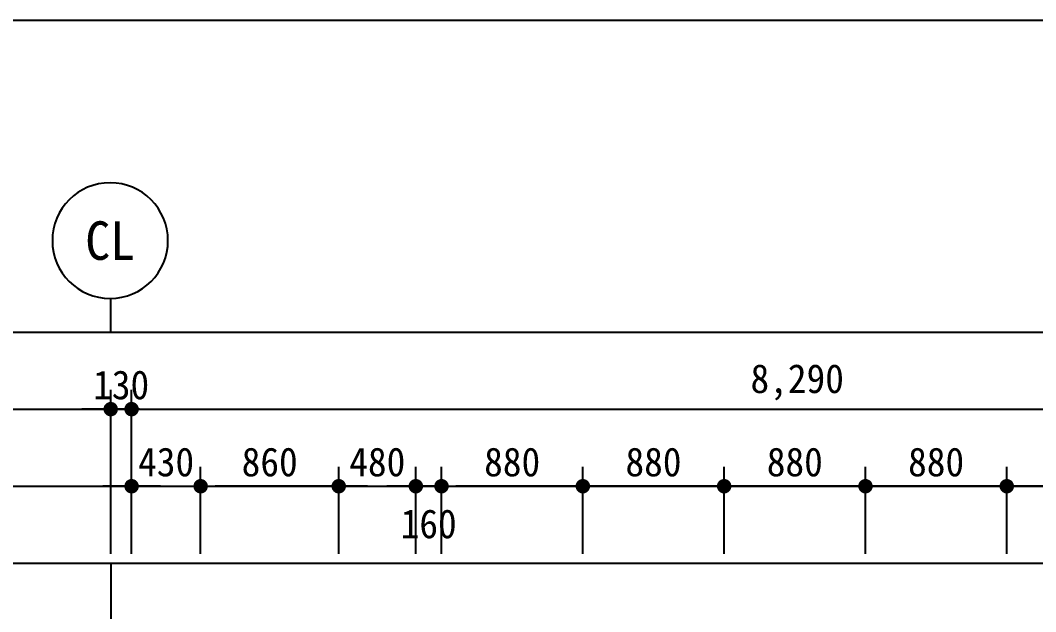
# Model space of a CAD drawing. Header units: millimetres. Extents: x -423835 to -174325, y -1379898 to -1311126.
# Drawn here: x -251525 to -245202, y -1375415 to -1371732 of the extents above; entities that cross this region are included whole.
import ezdxf
from ezdxf.enums import TextEntityAlignment as Align

# ---------------------------------------------------------------- set-up
doc = ezdxf.new("R2010")
doc.units = ezdxf.units.MM
doc.header["$LTSCALE"] = 100
doc.header["$MEASUREMENT"] = 0
doc.header["$PDSIZE"] = -10
doc.layers.get('0').update_dxf_attribs({"linetype": 'CONTINUOUS'})
doc.layers.get('Defpoints').update_dxf_attribs({"color": 153, "linetype": 'CONTINUOUS'})
doc.layers.add('A-AXIS-BUBL', color=7, linetype='CONTINUOUS', lineweight=25)
doc.layers.add('A-XXXX-TXT2', color=3, linetype='CONTINUOUS', lineweight=25)
doc.layers.add('A-DIMS', color=7, linetype='CONTINUOUS')
doc.layers.add('AA-AXIS-LINE-1', color=1, linetype='CONTINUOUS')
doc.styles.add('HY울릉도L', font='')
doc.styles.add('돋움체', font='')
doc.styles.get('HY울릉도L').set_extended_font_data('HYwulM')
doc.styles.get('돋움체').set_extended_font_data('DotumChe')
doc.dimstyles.new('CDIM', dxfattribs={"dimtxt": 3, "dimasz": 1.5, "dimexe": 2, "dimexo": 1, "dimgap": 1, "dimtad": 1, "dimdec": 0, "dimrnd": 0.5, "dimzin": 0, "dimdsep": 32, "dimlunit": 6, "dimtxsty": 'HY울릉도L', "dimblk1": '_CIDOT', "dimblk2": '_CIDOT', "dimsah": 1, "dimcen": 5.5, "dimclrd": 2, "dimclre": 2, "dimclrt": 7, "dimadec": 0, "dimazin": 0, "dimtfac": 1, "dimtdec": 0, "dimtix": 1, "dimtmove": 2, "dimatfit": 1, "dimldrblk": '_CIDOT', "dimfxl": 1, "dimtolj": 1, "dimtzin": 0, "dimlwd": -1, "dimarcsym": 0})

# ---------------------------------------------------------------- blocks, each defined once
blk = doc.blocks.new('A$C028158C4')
at = {"layer": 'A-AXIS-BUBL', "ltscale": 0.2}
blk.add_line((0, 0), (0, 175.2), dxfattribs=at)
blk.add_circle((2.9, 475.4), 300.3, dxfattribs=at)
blk = doc.blocks.new('_CIDOT')
at = {"color": 0, "linetype": 'ByBlock'}
blk.add_line((2, 0), (-1, 0), dxfattribs=at)
at = {"color": 0, "linetype": 'ByBlock', "const_width": 0.5}
blk.add_lwpolyline([(-0.25, 0, 1), (0.25, 0, 1)], format="xyb", close=True, dxfattribs=at)
blk = doc.blocks.new('*D728')
at = {"layer": 'A-DIMS', "lineweight": -2, "transparency": 16777216}
for p, q in [((-250831.7, -1374973.9), (-250831.7, -1374033.9)), ((-242541.7, -1375053.9), (-242541.7, -1374033.9))]:
    blk.add_line(p, q, dxfattribs=at)
at = {"layer": 'A-DIMS', "transparency": 16777216}
blk.add_line((-250741.7, -1374153.9), (-242631.7, -1374153.9), dxfattribs=at)
at = {"layer": 'Defpoints', "color": 0, "transparency": 16777216}
for p in [(-242541.7, -1374153.9), (-250831.7, -1375033.9), (-242541.7, -1375113.9)]:
    blk.add_point(p, dxfattribs=at)
at = {"layer": 'A-DIMS', "transparency": 16777216, "xscale": 90, "yscale": 90, "zscale": 90, "rotation": 180}
blk.add_blockref('_CIDOT', (-250831.7, -1374153.9), dxfattribs=at)
at = {"layer": 'A-DIMS', "transparency": 16777216, "xscale": 90, "yscale": 90, "zscale": 90}
blk.add_blockref('_CIDOT', (-242541.7, -1374153.9), dxfattribs=at)
at = {"layer": 'A-DIMS', "color": 3, "transparency": 16777216, "insert": (-246686.7, -1373986.8), "char_height": 180, "attachment_point": 5, "style": '돋움체'}
blk.add_mtext('\\A1;8,290', dxfattribs=at)
blk = doc.blocks.new('*D729')
at = {"layer": 'A-DIMS', "lineweight": -2, "transparency": 16777216}
for p, q in [((-250961.7, -1375053.9), (-250961.7, -1374033.9)), ((-250831.7, -1375053.9), (-250831.7, -1374033.9))]:
    blk.add_line(p, q, dxfattribs=at)
at = {"layer": 'A-DIMS', "transparency": 16777216}
for p, q in [((-251051.7, -1374153.9), (-251141.7, -1374153.9)), ((-250961.7, -1374153.9), (-250831.7, -1374153.9)), ((-250741.7, -1374153.9), (-250651.7, -1374153.9))]:
    blk.add_line(p, q, dxfattribs=at)
at = {"layer": 'Defpoints', "color": 0, "transparency": 16777216}
for p in [(-250831.7, -1374153.9), (-250961.7, -1375113.9), (-250831.7, -1375113.9)]:
    blk.add_point(p, dxfattribs=at)
at = {"layer": 'A-DIMS', "transparency": 16777216, "xscale": 90, "yscale": 90, "zscale": 90}
blk.add_blockref('_CIDOT', (-250961.7, -1374153.9), dxfattribs=at)
at = {"layer": 'A-DIMS', "transparency": 16777216, "xscale": 90, "yscale": 90, "zscale": 90, "rotation": 180}
blk.add_blockref('_CIDOT', (-250831.7, -1374153.9), dxfattribs=at)
at = {"layer": 'A-DIMS', "color": 3, "transparency": 16777216, "insert": (-250896.7, -1374003.8), "char_height": 180, "attachment_point": 5, "style": '돋움체'}
blk.add_mtext('\\A1;130', dxfattribs=at)
blk = doc.blocks.new('*D963')
at = {"layer": 'A-DIMS', "lineweight": -2, "transparency": 16777216}
for p, q in [((-248021.7, -1375053.9), (-248021.7, -1374513.9)), ((-247141.7, -1375053.9), (-247141.7, -1374513.9))]:
    blk.add_line(p, q, dxfattribs=at)
at = {"layer": 'A-DIMS', "transparency": 16777216}
blk.add_line((-247231.7, -1374633.9), (-247931.7, -1374633.9), dxfattribs=at)
at = {"layer": 'Defpoints', "color": 0, "transparency": 16777216}
for p in [(-248021.7, -1374633.9), (-248021.7, -1375113.9), (-247141.7, -1375113.9)]:
    blk.add_point(p, dxfattribs=at)
at = {"layer": 'A-DIMS', "transparency": 16777216, "xscale": 90, "yscale": 90, "zscale": 90, "rotation": 180}
blk.add_blockref('_CIDOT', (-248021.7, -1374633.9), dxfattribs=at)
at = {"layer": 'A-DIMS', "transparency": 16777216, "xscale": 90, "yscale": 90, "zscale": 90}
blk.add_blockref('_CIDOT', (-247141.7, -1374633.9), dxfattribs=at)
at = {"layer": 'A-DIMS', "color": 3, "transparency": 16777216, "insert": (-247581.7, -1374483.8), "char_height": 180, "attachment_point": 5, "style": '돋움체'}
blk.add_mtext('\\A1;880', dxfattribs=at)
blk = doc.blocks.new('*D953')
at = {"layer": 'A-DIMS', "lineweight": -2, "transparency": 16777216}
for p, q in [((-247141.7, -1375053.9), (-247141.7, -1374513.9)), ((-246261.7, -1375053.9), (-246261.7, -1374513.9))]:
    blk.add_line(p, q, dxfattribs=at)
at = {"layer": 'A-DIMS', "transparency": 16777216}
blk.add_line((-246351.7, -1374633.9), (-247051.7, -1374633.9), dxfattribs=at)
at = {"layer": 'Defpoints', "color": 0, "transparency": 16777216}
for p in [(-247141.7, -1374633.9), (-247141.7, -1375113.9), (-246261.7, -1375113.9)]:
    blk.add_point(p, dxfattribs=at)
at = {"layer": 'A-DIMS', "transparency": 16777216, "xscale": 90, "yscale": 90, "zscale": 90, "rotation": 180}
blk.add_blockref('_CIDOT', (-247141.7, -1374633.9), dxfattribs=at)
at = {"layer": 'A-DIMS', "transparency": 16777216, "xscale": 90, "yscale": 90, "zscale": 90}
blk.add_blockref('_CIDOT', (-246261.7, -1374633.9), dxfattribs=at)
at = {"layer": 'A-DIMS', "color": 3, "transparency": 16777216, "insert": (-246701.7, -1374483.8), "char_height": 180, "attachment_point": 5, "style": '돋움체'}
blk.add_mtext('\\A1;880', dxfattribs=at)
blk = doc.blocks.new('*D954')
at = {"layer": 'A-DIMS', "lineweight": -2, "transparency": 16777216}
for p, q in [((-246261.7, -1375053.9), (-246261.7, -1374513.9)), ((-245381.7, -1375053.9), (-245381.7, -1374513.9))]:
    blk.add_line(p, q, dxfattribs=at)
at = {"layer": 'A-DIMS', "transparency": 16777216}
blk.add_line((-245471.7, -1374633.9), (-246171.7, -1374633.9), dxfattribs=at)
at = {"layer": 'Defpoints', "color": 0, "transparency": 16777216}
for p in [(-246261.7, -1374633.9), (-246261.7, -1375113.9), (-245381.7, -1375113.9)]:
    blk.add_point(p, dxfattribs=at)
at = {"layer": 'A-DIMS', "transparency": 16777216, "xscale": 90, "yscale": 90, "zscale": 90, "rotation": 180}
blk.add_blockref('_CIDOT', (-246261.7, -1374633.9), dxfattribs=at)
at = {"layer": 'A-DIMS', "transparency": 16777216, "xscale": 90, "yscale": 90, "zscale": 90}
blk.add_blockref('_CIDOT', (-245381.7, -1374633.9), dxfattribs=at)
at = {"layer": 'A-DIMS', "color": 3, "transparency": 16777216, "insert": (-245821.7, -1374483.8), "char_height": 180, "attachment_point": 5, "style": '돋움체'}
blk.add_mtext('\\A1;880', dxfattribs=at)
blk = doc.blocks.new('*D955')
at = {"layer": 'A-DIMS', "lineweight": -2, "transparency": 16777216}
for p, q in [((-245381.7, -1375053.9), (-245381.7, -1374513.9)), ((-244501.7, -1375053.9), (-244501.7, -1374513.9))]:
    blk.add_line(p, q, dxfattribs=at)
at = {"layer": 'A-DIMS', "transparency": 16777216}
blk.add_line((-244591.7, -1374633.9), (-245291.7, -1374633.9), dxfattribs=at)
at = {"layer": 'Defpoints', "color": 0, "transparency": 16777216}
for p in [(-245381.7, -1374633.9), (-245381.7, -1375113.9), (-244501.7, -1375113.9)]:
    blk.add_point(p, dxfattribs=at)
at = {"layer": 'A-DIMS', "transparency": 16777216, "xscale": 90, "yscale": 90, "zscale": 90, "rotation": 180}
blk.add_blockref('_CIDOT', (-245381.7, -1374633.9), dxfattribs=at)
at = {"layer": 'A-DIMS', "transparency": 16777216, "xscale": 90, "yscale": 90, "zscale": 90}
blk.add_blockref('_CIDOT', (-244501.7, -1374633.9), dxfattribs=at)
at = {"layer": 'A-DIMS', "color": 3, "transparency": 16777216, "insert": (-244941.7, -1374483.8), "char_height": 180, "attachment_point": 5, "style": '돋움체'}
blk.add_mtext('\\A1;880', dxfattribs=at)
blk = doc.blocks.new('*D958')
at = {"layer": 'A-DIMS', "lineweight": -2, "transparency": 16777216}
for p, q in [((-249061.7, -1375053.9), (-249061.7, -1374513.9)), ((-248901.7, -1375053.9), (-248901.7, -1374513.9))]:
    blk.add_line(p, q, dxfattribs=at)
at = {"layer": 'A-DIMS', "transparency": 16777216}
for p, q in [((-249151.7, -1374633.9), (-249241.7, -1374633.9)), ((-248901.7, -1374633.9), (-249061.7, -1374633.9)), ((-248811.7, -1374633.9), (-248721.7, -1374633.9))]:
    blk.add_line(p, q, dxfattribs=at)
at = {"layer": 'Defpoints', "color": 0, "transparency": 16777216}
for p in [(-249061.7, -1374633.9), (-249061.7, -1375113.9), (-248901.7, -1375113.9)]:
    blk.add_point(p, dxfattribs=at)
at = {"layer": 'A-DIMS', "transparency": 16777216, "xscale": 90, "yscale": 90, "zscale": 90}
blk.add_blockref('_CIDOT', (-249061.7, -1374633.9), dxfattribs=at)
at = {"layer": 'A-DIMS', "transparency": 16777216, "xscale": 90, "yscale": 90, "zscale": 90, "rotation": 180}
blk.add_blockref('_CIDOT', (-248901.7, -1374633.9), dxfattribs=at)
at = {"layer": 'A-DIMS', "color": 3, "transparency": 16777216, "insert": (-248981.7, -1374869.2), "char_height": 180, "attachment_point": 5, "style": '돋움체'}
blk.add_mtext('\\A1;160', dxfattribs=at)
blk = doc.blocks.new('*D959')
at = {"layer": 'A-DIMS', "lineweight": -2, "transparency": 16777216}
for p, q in [((-248901.7, -1375053.9), (-248901.7, -1374513.9)), ((-248021.7, -1375053.9), (-248021.7, -1374513.9))]:
    blk.add_line(p, q, dxfattribs=at)
at = {"layer": 'A-DIMS', "transparency": 16777216}
blk.add_line((-248111.7, -1374633.9), (-248811.7, -1374633.9), dxfattribs=at)
at = {"layer": 'Defpoints', "color": 0, "transparency": 16777216}
for p in [(-248901.7, -1374633.9), (-248901.7, -1375113.9), (-248021.7, -1375113.9)]:
    blk.add_point(p, dxfattribs=at)
at = {"layer": 'A-DIMS', "transparency": 16777216, "xscale": 90, "yscale": 90, "zscale": 90, "rotation": 180}
blk.add_blockref('_CIDOT', (-248901.7, -1374633.9), dxfattribs=at)
at = {"layer": 'A-DIMS', "transparency": 16777216, "xscale": 90, "yscale": 90, "zscale": 90}
blk.add_blockref('_CIDOT', (-248021.7, -1374633.9), dxfattribs=at)
at = {"layer": 'A-DIMS', "color": 3, "transparency": 16777216, "insert": (-248461.7, -1374483.8), "char_height": 180, "attachment_point": 5, "style": '돋움체'}
blk.add_mtext('\\A1;880', dxfattribs=at)
blk = doc.blocks.new('*D960')
at = {"layer": 'A-DIMS', "lineweight": -2, "transparency": 16777216}
for p, q in [((-249541.7, -1375053.9), (-249541.7, -1374513.9)), ((-249061.7, -1375053.9), (-249061.7, -1374513.9))]:
    blk.add_line(p, q, dxfattribs=at)
at = {"layer": 'A-DIMS', "transparency": 16777216}
blk.add_line((-249451.7, -1374633.9), (-249151.7, -1374633.9), dxfattribs=at)
at = {"layer": 'Defpoints', "color": 0, "transparency": 16777216}
for p in [(-249061.7, -1374633.9), (-249541.7, -1375113.9), (-249061.7, -1375113.9)]:
    blk.add_point(p, dxfattribs=at)
at = {"layer": 'A-DIMS', "transparency": 16777216, "xscale": 90, "yscale": 90, "zscale": 90, "rotation": 180}
blk.add_blockref('_CIDOT', (-249541.7, -1374633.9), dxfattribs=at)
at = {"layer": 'A-DIMS', "transparency": 16777216, "xscale": 90, "yscale": 90, "zscale": 90}
blk.add_blockref('_CIDOT', (-249061.7, -1374633.9), dxfattribs=at)
at = {"layer": 'A-DIMS', "color": 3, "transparency": 16777216, "insert": (-249301.7, -1374483.8), "char_height": 180, "attachment_point": 5, "style": '돋움체'}
blk.add_mtext('\\A1;480', dxfattribs=at)
blk = doc.blocks.new('*D961')
at = {"layer": 'A-DIMS', "lineweight": -2, "transparency": 16777216}
for p, q in [((-250401.7, -1375053.9), (-250401.7, -1374513.9)), ((-249541.7, -1375053.9), (-249541.7, -1374513.9))]:
    blk.add_line(p, q, dxfattribs=at)
at = {"layer": 'A-DIMS', "transparency": 16777216}
blk.add_line((-249631.7, -1374633.9), (-250311.7, -1374633.9), dxfattribs=at)
at = {"layer": 'Defpoints', "color": 0, "transparency": 16777216}
for p in [(-250401.7, -1374633.9), (-250401.7, -1375113.9), (-249541.7, -1375113.9)]:
    blk.add_point(p, dxfattribs=at)
at = {"layer": 'A-DIMS', "transparency": 16777216, "xscale": 90, "yscale": 90, "zscale": 90, "rotation": 180}
blk.add_blockref('_CIDOT', (-250401.7, -1374633.9), dxfattribs=at)
at = {"layer": 'A-DIMS', "transparency": 16777216, "xscale": 90, "yscale": 90, "zscale": 90}
blk.add_blockref('_CIDOT', (-249541.7, -1374633.9), dxfattribs=at)
at = {"layer": 'A-DIMS', "color": 3, "transparency": 16777216, "insert": (-249971.7, -1374483.8), "char_height": 180, "attachment_point": 5, "style": '돋움체'}
blk.add_mtext('\\A1;860', dxfattribs=at)
blk = doc.blocks.new('*D962')
at = {"layer": 'A-DIMS', "lineweight": -2, "transparency": 16777216}
for p, q in [((-250831.7, -1375053.9), (-250831.7, -1374513.9)), ((-250401.7, -1375053.9), (-250401.7, -1374513.9))]:
    blk.add_line(p, q, dxfattribs=at)
at = {"layer": 'A-DIMS', "transparency": 16777216}
for p, q in [((-250921.7, -1374633.9), (-251011.7, -1374633.9)), ((-250831.7, -1374633.9), (-250401.7, -1374633.9)), ((-250311.7, -1374633.9), (-250221.7, -1374633.9))]:
    blk.add_line(p, q, dxfattribs=at)
at = {"layer": 'Defpoints', "color": 0, "transparency": 16777216}
for p in [(-250401.7, -1374633.9), (-250831.7, -1375113.9), (-250401.7, -1375113.9)]:
    blk.add_point(p, dxfattribs=at)
at = {"layer": 'A-DIMS', "transparency": 16777216, "xscale": 90, "yscale": 90, "zscale": 90}
blk.add_blockref('_CIDOT', (-250831.7, -1374633.9), dxfattribs=at)
at = {"layer": 'A-DIMS', "transparency": 16777216, "xscale": 90, "yscale": 90, "zscale": 90, "rotation": 180}
blk.add_blockref('_CIDOT', (-250401.7, -1374633.9), dxfattribs=at)
at = {"layer": 'A-DIMS', "color": 3, "transparency": 16777216, "insert": (-250616.7, -1374483.8), "char_height": 180, "attachment_point": 5, "style": '돋움체'}
blk.add_mtext('\\A1;430', dxfattribs=at)

msp = doc.modelspace()

# ---------------------------------------------------------------- linework, layer by layer
at = {"color": 3, "ltscale": 2}
msp.add_line((-272635.4, -1371732.1), (-228550.4, -1371732.1), dxfattribs=at)
at = {"layer": 'AA-AXIS-LINE-1'}
msp.add_line((-250961.7, -1375113.9), (-250961.7, -1378691.6), dxfattribs=at)
at = {"layer": 'Defpoints'}
for p, q in [((-252891.7, -1373673.9), (-240851.7, -1373673.9)), ((-252891.7, -1374153.9), (-240851.7, -1374153.9)), ((-252891.7, -1374633.9), (-240851.7, -1374633.9)), ((-252891.7, -1375113.9), (-240851.7, -1375113.9))]:
    msp.add_line(p, q, dxfattribs=at)

# ---------------------------------------------------------------- block references
at = {"xscale": -1.198871389330295, "yscale": 1.198871389330295, "zscale": 1.198871389330295}
msp.add_blockref('A$C028158C4', (-250961.7, -1373673.9), dxfattribs=at)

# ---------------------------------------------------------------- texts
at = {"layer": 'A-XXXX-TXT2', "ltscale": 0.2, "style": '돋움체'}
msp.add_text('CL', height=240, dxfattribs=at).set_placement((-250965.2, -1373103.9), align=Align.MIDDLE)

# ---------------------------------------------------------------- dimensions: what is measured, and where the dimension line sits
at = {"layer": 'A-DIMS'}
for base, p1, p2, picture, middle in [((-250831.7, -1374153.9), (-250961.7, -1375113.9), (-250831.7, -1375113.9), '*D729', (-250896.7, -1374003.8)), ((-242541.7, -1374153.9), (-250831.7, -1375033.9), (-242541.7, -1375113.9), '*D728', (-246686.7, -1373986.8)), ((-250401.7, -1374633.9), (-250831.7, -1375113.9), (-250401.7, -1375113.9), '*D962', (-250616.7, -1374483.8)), ((-249061.7, -1374633.9), (-249541.7, -1375113.9), (-249061.7, -1375113.9), '*D960', (-249301.7, -1374483.8))]:
    dim = msp.add_linear_dim(base=base, p1=p1, p2=p2, angle=180, dimstyle='CDIM', override={"dimscale": 60, "dimtxsty": '돋움체', "dimclrd": 256, "dimclre": 256, "dimclrt": 3}, dxfattribs=at)
    dim.commit()
    dim.dimension.update_dxf_attribs({"geometry": picture, "text_midpoint": middle})
for base, p1, p2, picture, middle in [((-250401.7, -1374633.9), (-249541.7, -1375113.9), (-250401.7, -1375113.9), '*D961', (-249971.7, -1374483.8)), ((-248901.7, -1374633.9), (-248021.7, -1375113.9), (-248901.7, -1375113.9), '*D959', (-248461.7, -1374483.8)), ((-248021.7, -1374633.9), (-247141.7, -1375113.9), (-248021.7, -1375113.9), '*D963', (-247581.7, -1374483.8)), ((-247141.7, -1374633.9), (-246261.7, -1375113.9), (-247141.7, -1375113.9), '*D953', (-246701.7, -1374483.8)), ((-246261.7, -1374633.9), (-245381.7, -1375113.9), (-246261.7, -1375113.9), '*D954', (-245821.7, -1374483.8)), ((-245381.7, -1374633.9), (-244501.7, -1375113.9), (-245381.7, -1375113.9), '*D955', (-244941.7, -1374483.8))]:
    dim = msp.add_linear_dim(base=base, p1=p1, p2=p2, dimstyle='CDIM', override={"dimscale": 60, "dimtxsty": '돋움체', "dimclrd": 256, "dimclre": 256, "dimclrt": 3}, dxfattribs=at)
    dim.commit()
    dim.dimension.update_dxf_attribs({"geometry": picture, "text_midpoint": middle})
dim = msp.add_linear_dim(base=(-249061.7, -1374633.9), p1=(-248901.7, -1375113.9), p2=(-249061.7, -1375113.9), dimstyle='CDIM', override={"dimscale": 60, "dimtxsty": '돋움체', "dimclrd": 256, "dimclre": 256, "dimclrt": 3}, dxfattribs=at)
dim.commit()
dim.dimension.update_dxf_attribs({"geometry": '*D958', "text_midpoint": (-248981.7, -1374869.2), "dimtype": 160})

doc.saveas('drawing.dxf')
